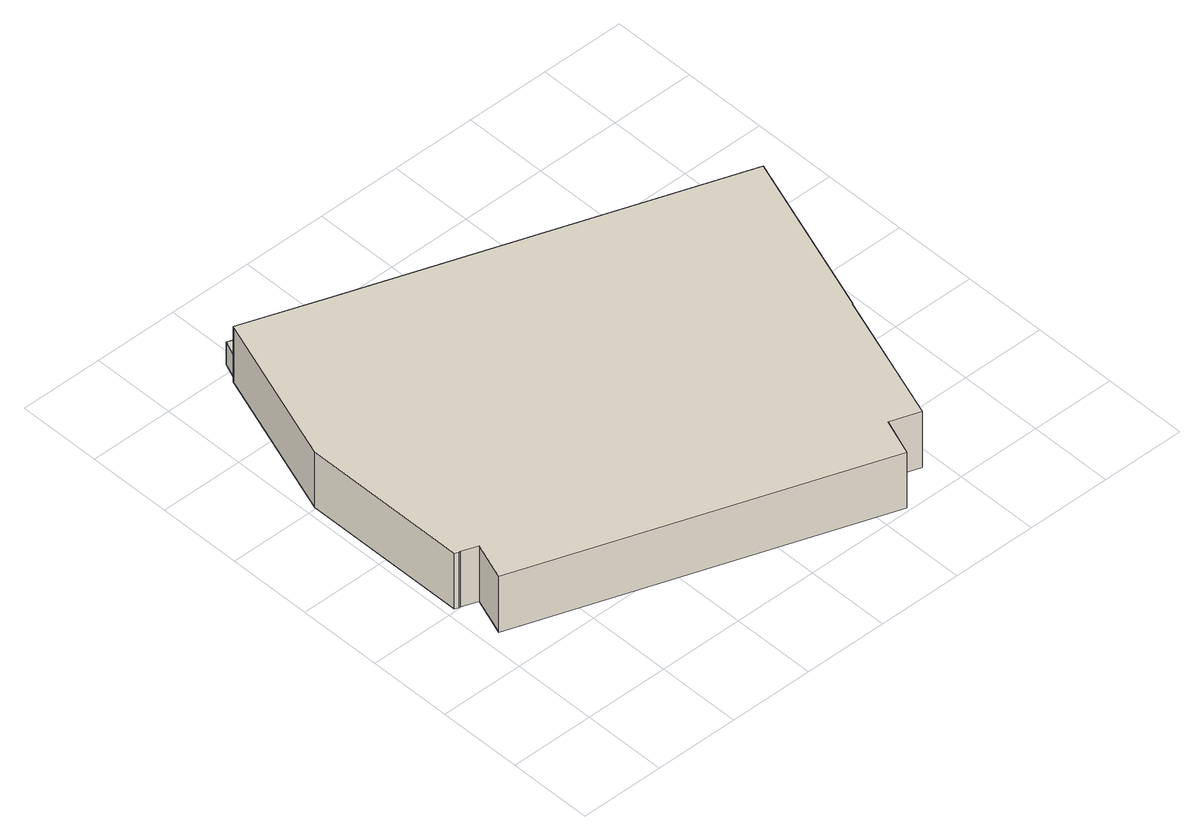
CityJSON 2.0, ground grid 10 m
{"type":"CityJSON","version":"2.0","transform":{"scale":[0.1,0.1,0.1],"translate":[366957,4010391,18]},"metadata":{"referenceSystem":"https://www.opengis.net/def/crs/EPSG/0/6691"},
"CityObjects":{
"building1":{"type":"Building","attributes":{"枝番":1,"利根川水系渡良瀬川洪水浸水想定区域（想定最大規模）.規模":"L2","利根川水系利根川洪水浸水想定区域（計画規模）.規模":"L1","利根川水系利根川洪水浸水想定区域（計画規模）.浸水ランク":"2","利根川水系利根川洪水浸水想定区域（計画規模）.浸水深":2.39,"利根川水系利根川洪水浸水想定区域（想定最大規模）.規模":"L2","利根川水系利根川洪水浸水想定区域（想定最大規模）.浸水ランク":"3","利根川水系利根川洪水浸水想定区域（想定最大規模）.浸水深":3.75,"measuredHeight":4.9,"BuildingDetails.prefecture":"10","BuildingDetails.city":"10207"},"geometry":[{"type":"Solid","lod":"1","boundaries":[[[[0,1,2,3]],[[2,4,5,3]],[[1,6,4,2]],[[0,7,6,1]],[[3,5,7,0]],[[4,6,7,5]]]]}]},
"building2":{"type":"Building","attributes":{"枝番":1,"利根川水系渡良瀬川洪水浸水想定区域（想定最大規模）.規模":"L2","利根川水系渡良瀬川洪水浸水想定区域（想定最大規模）.浸水ランク":"1","利根川水系渡良瀬川洪水浸水想定区域（想定最大規模）.浸水深":0.2,"利根川水系利根川洪水浸水想定区域（計画規模）.規模":"L1","利根川水系利根川洪水浸水想定区域（計画規模）.浸水ランク":"3","利根川水系利根川洪水浸水想定区域（計画規模）.浸水深":3.19,"利根川水系利根川洪水浸水想定区域（想定最大規模）.規模":"L2","利根川水系利根川洪水浸水想定区域（想定最大規模）.浸水ランク":"3","利根川水系利根川洪水浸水想定区域（想定最大規模）.浸水深":4.55,"usage":"402","measuredHeight":9.7,"BuildingDetails.prefecture":"10","BuildingDetails.city":"10207","BuildingDetails.surveyYear":2016},"geometry":[{"type":"Solid","lod":"1","boundaries":[[[[8,9,10,11,12,13,14,15,16,17,18,19,20,21]],[[20,22,23,21]],[[19,24,22,20]],[[18,25,24,19]],[[17,26,25,18]],[[16,27,26,17]],[[15,28,27,16]],[[14,29,28,15]],[[13,30,29,14]],[[12,31,30,13]],[[11,32,31,12]],[[10,33,32,11]],[[9,34,33,10]],[[8,35,34,9]],[[21,23,35,8]],[[22,24,25,26,27,28,29,30,31,32,33,34,35,23]]]]}]}
},
"vertices":[
[75,587,14],[82,605,14],[182,570,14],[175,551,14],[182,570,44],[175,551,44],[82,605,44],[75,587,44],
[537,194,7],[482,36,7],[447,48,7],[431,4,7],[19,149,7],[35,194,7],[16,201,7],[14,201,7],[10,203,7],[10,402,7],[75,587,7],[175,551,7],[609,398,7],[538,195,7],[609,398,82],[538,195,82],[175,551,82],[75,587,82],[10,402,82],[10,203,82],[14,201,82],[16,201,82],[35,194,82],[19,149,82],[431,4,82],[447,48,82],[482,36,82],[537,194,82]
]}
